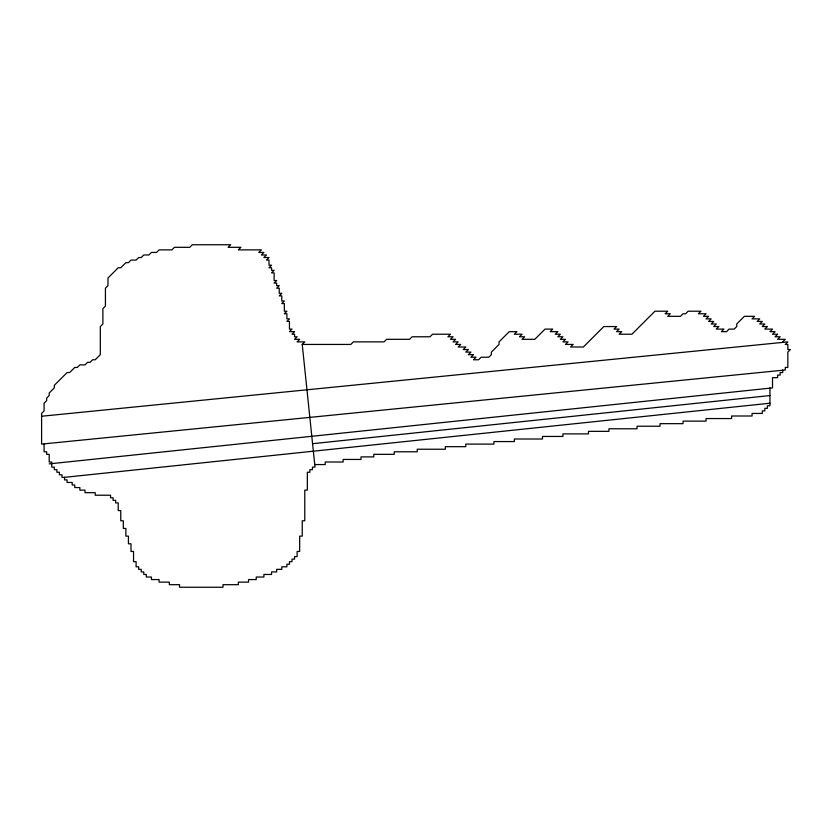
<?xml version="1.0" encoding="UTF-8"?>
<svg xmlns="http://www.w3.org/2000/svg" width="832" height="832" viewBox="0 0 832 832"><rect width="100%" height="100%" fill="white"/><g stroke="black" fill="none" stroke-linecap="round" stroke-linejoin="round"><path stroke-width="1.25" d="M769.954 403.218L64.532 477.339L64.532 479.898L67.09 479.898L67.09 482.456L72.207 482.456L72.207 485.004L74.766 485.004L74.766 487.562L79.872 487.562L79.872 490.121L84.989 490.121L84.989 492.679L95.212 492.679L95.212 495.227L110.542 495.227L110.542 497.786L113.1 497.786L113.1 500.344L115.658 500.344L115.658 502.902L118.206 502.902L118.206 510.567L120.765 510.567L120.765 520.79L123.323 520.79L123.323 528.455L125.882 528.455L125.882 536.13L128.43 536.13L128.43 543.795L130.988 543.795L130.988 551.46L133.546 551.46L133.546 561.683L136.105 561.683L136.105 566.8L138.653 566.8L138.653 569.348L141.211 569.348L141.211 571.906L143.77 571.906L143.77 574.465L146.328 574.465L146.328 577.023L151.434 577.023L151.434 579.571L159.099 579.571L159.099 582.13L169.322 582.13L169.322 584.688L179.546 584.688L179.546 587.246L222.997 587.246L222.997 584.688L238.337 584.688L238.337 582.13L248.56 582.13L248.56 579.571L256.225 579.571L256.225 577.023L263.89 577.023L263.89 574.465L271.565 574.465L271.565 571.906L276.671 571.906L276.671 569.348L281.788 569.348L281.788 566.8L286.894 566.8L286.894 564.242L289.453 564.242L289.453 561.683L292.011 561.683L292.011 559.125L294.559 559.125L294.559 556.577L297.118 556.577L297.118 551.46L299.676 551.46L299.676 536.13L302.234 536.13L302.234 520.79L304.782 520.79L304.782 490.121L307.341 490.121L307.341 472.233L309.899 472.233L309.899 469.674L312.458 469.674L312.458 467.116L315.016 467.116L302.234 344.438L304.782 341.879L297.118 341.879L299.676 339.321L294.559 339.321L297.118 336.773L294.559 336.773L294.559 334.214L292.011 334.214L294.559 331.656L289.453 331.656L292.011 329.098L289.453 329.098L289.453 321.433L286.894 321.433L289.453 318.874L286.894 318.874L286.894 313.768L284.336 313.768L286.894 311.21L284.336 311.21L284.336 303.545L281.788 303.545L284.336 300.986L281.788 300.986L281.788 295.87L279.23 295.87L281.788 293.322L279.23 293.322L279.23 288.205L276.671 288.205L279.23 285.646L276.671 285.646L276.671 283.098L274.113 283.098L276.671 280.54L274.113 280.54L274.113 272.875L271.565 272.875L274.113 270.317L271.565 270.317L271.565 267.758L269.006 267.758L271.565 265.2L269.006 265.2L269.006 260.094L266.448 260.094L269.006 257.535L263.89 257.535L266.448 254.977L261.342 254.977L263.89 252.429L258.783 252.429L261.342 249.87L238.337 249.87L240.895 247.312L228.114 247.312L230.672 244.754L192.327 244.754L189.769 247.312L174.439 247.312L171.881 249.87L159.099 249.87L156.551 252.429L151.434 252.429L148.876 254.977L143.77 254.977L141.211 257.535L138.653 257.535L136.105 260.094L130.988 260.094L128.43 262.652L125.882 262.652L120.765 267.758L118.206 267.758L107.983 277.982L107.983 285.646L105.435 288.205L105.435 306.103L102.877 308.651L102.877 323.991L100.318 326.55L100.318 354.661L95.212 359.767L92.654 359.767L90.095 362.326L87.537 362.326L84.989 364.884L79.872 364.884L77.314 367.442L74.766 367.442L69.649 372.549L67.09 372.549L54.309 385.33L54.309 387.889L49.202 392.995L49.202 395.554L46.644 398.112L46.644 400.66L44.086 403.218L44.086 410.883L41.6 413.379L41.6 444.111L785.283 369.99L785.283 367.442L787.842 367.442L787.842 352.102L790.4 349.544L787.842 349.544L787.842 344.438L785.283 344.438L787.842 341.879L41.6 416.25M782.735 341.879L785.283 339.321L777.618 339.321L780.177 336.773L775.06 336.773L777.618 334.214L772.512 334.214L775.06 331.656L769.954 331.656L772.512 329.098L764.837 329.098L767.395 326.55L762.289 326.55L764.837 323.991L759.73 323.991L762.289 321.433L757.172 321.433L759.73 318.874L752.066 318.874L754.614 316.326L744.39 316.326L736.726 323.991L736.726 326.55L734.167 329.098L729.061 329.098L726.502 331.656L721.396 331.656L723.944 329.098L716.279 329.098L718.838 326.55L713.721 326.55L716.279 323.991L711.173 323.991L713.721 321.433L708.614 321.433L711.173 318.874L706.056 318.874L708.614 316.326L703.498 316.326L706.056 313.768L698.391 313.768L700.95 311.21L688.168 311.21L685.61 313.768L683.051 313.768L680.503 316.326L667.722 316.326L670.27 313.768L665.163 313.768L667.722 311.21L654.94 311.21L631.935 334.214L619.154 334.214L621.712 331.656L616.606 331.656L619.154 329.098L614.047 329.098L616.606 326.55L603.824 326.55L583.378 346.996L570.596 346.996L573.154 344.438L565.49 344.438L568.038 341.879L562.931 341.879L565.49 339.321L560.373 339.321L562.931 336.773L557.814 336.773L560.373 334.214L555.266 334.214L557.814 331.656L550.15 331.656L552.708 329.098L545.033 329.098L534.81 339.321L522.038 339.321L524.586 336.773L519.48 336.773L522.038 334.214L514.363 334.214L516.922 331.656L509.257 331.656L499.034 341.879L499.034 344.438L491.369 352.102L491.369 354.661L488.81 357.219L481.146 357.219L478.587 359.767L473.47 359.767L476.029 357.219L470.922 357.219L473.47 354.661L468.364 354.661L470.922 352.102L465.806 352.102L468.364 349.544L463.247 349.544L465.806 346.996L458.141 346.996L460.699 344.438L455.582 344.438L458.141 341.879L453.024 341.879L455.582 339.321L450.476 339.321L453.024 336.773L447.918 336.773L450.476 334.214L432.578 334.214L430.019 336.773L412.131 336.773L409.573 339.321L386.578 339.321L384.02 341.879L353.35 341.879L350.792 344.438L302.234 344.438M782.735 369.99L782.735 372.549L780.177 372.549L780.177 375.107L777.618 375.107L777.618 377.666L772.512 377.666L772.512 387.889L49.202 463.882M312.79 443.674L769.954 395.554M315.016 464.558L325.239 464.558L325.239 462.01L343.127 462.01L343.127 459.451L361.015 459.451L361.015 456.893L373.797 456.893L373.797 454.334L394.243 454.334L394.243 451.786L417.248 451.786L417.248 449.228L445.359 449.228L445.359 446.67L465.806 446.67L465.806 444.111L493.917 444.111L493.917 441.563L514.363 441.563L514.363 439.005L542.485 439.005L542.485 436.446L562.931 436.446L562.931 433.888L588.484 433.888L588.484 431.34L608.93 431.34L608.93 428.782L637.052 428.782L637.052 426.223L660.046 426.223L660.046 423.665L683.051 423.665L683.051 421.117L706.056 421.117L706.056 418.558L731.619 418.558L731.619 416L752.066 416L752.066 413.442L762.289 413.442L762.289 410.883L764.837 410.883L764.837 408.335L767.395 408.335L767.395 405.777L769.954 405.777L769.954 387.889M64.532 477.339L61.984 477.339L61.984 474.781L59.426 474.781L59.426 472.233L56.867 472.233L56.867 469.674L54.309 469.674L54.309 467.116L51.761 467.116L51.761 462.01L49.202 462.01L49.202 454.334L46.644 454.334L46.644 451.786L44.086 451.786L44.086 444.111"/></g></svg>
